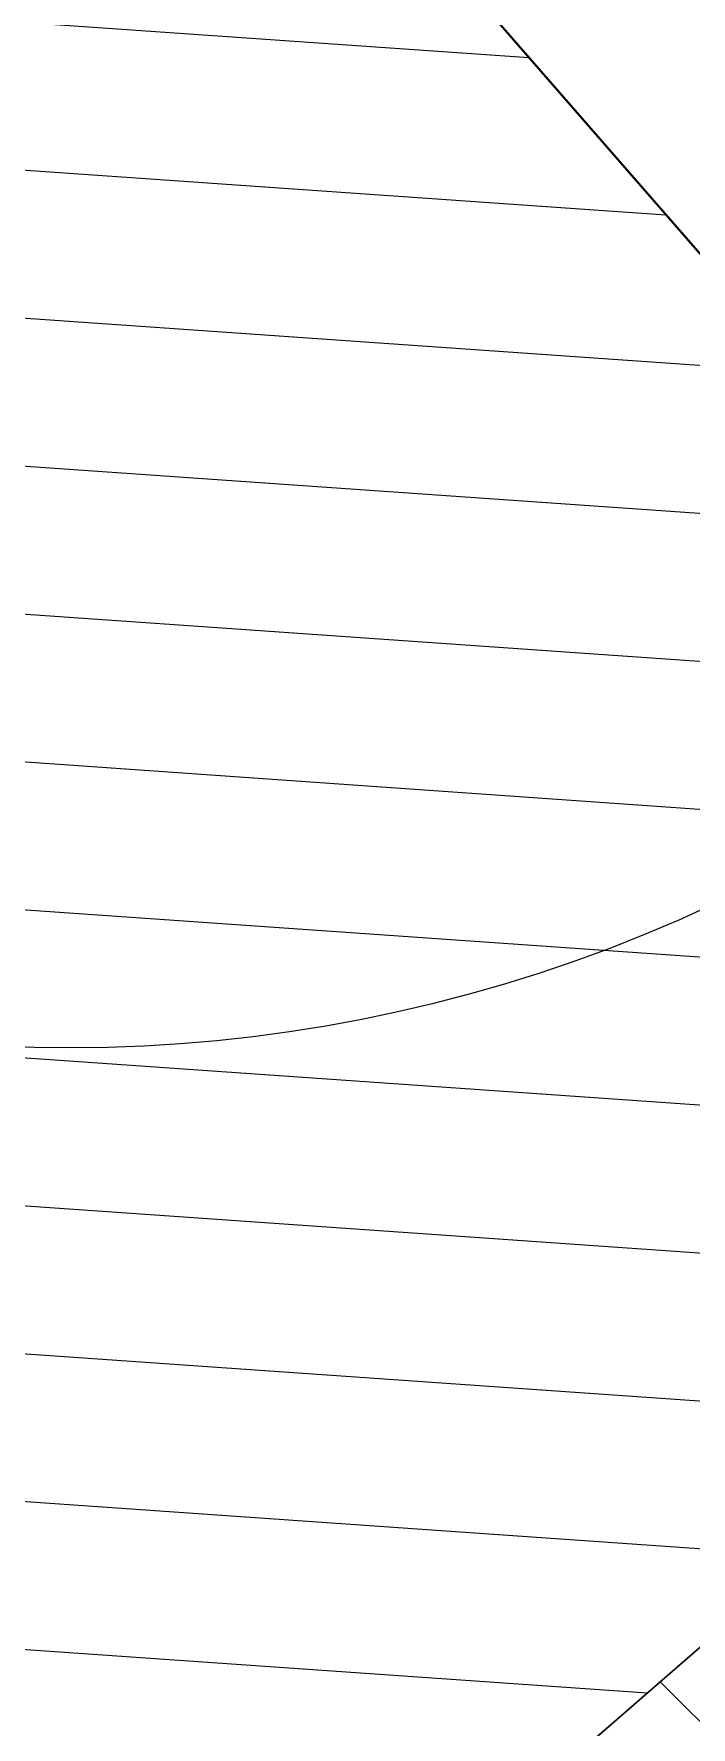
# Model space of a CAD drawing. Header units: millimetres. Extents: x -25371 to 2282244, y -90657 to 147824.
# Drawn here: x 2098836 to 2099281, y 17168 to 18316 of the extents above; entities that cross this region are included whole.
import ezdxf
from ezdxf.enums import TextEntityAlignment as Align

# ---------------------------------------------------------------- set-up
doc = ezdxf.new("R2010")
doc.units = ezdxf.units.MM
doc.linetypes.add('CENTER', pattern=[50.800000000000004, 31.75, -6.35, 6.35, -6.35])
doc.linetypes.add('TA_GL_000.90000', pattern=[2.475, 0.9, -0.225, 0.225, -0.225, 0.9])
for name, color, linetype in [('000 - 0_SYM_DWG_GRIDLINE_MAIN_COLOR_251', 7, 'Continuous'), ('000 - 0_SYM_DWG_SLOPE-SYM_TEXT_COLOR_3', 7, 'Continuous'), ('000 - EXISTING_BUILDING_MAIN_COLOR_1', 7, 'Continuous'), ('000 - EXISTING_BUILDING_MAIN_COLOR_251', 7, 'Continuous'), ('000 - GRID', 7, 'CENTER')]:
    doc.layers.add(name, color=color, linetype=linetype)
doc.styles.add('Arial', font='arial.ttf', dxfattribs={"height": 299.9999999999999})
doc.styles.add('TA', font='', dxfattribs={"height": 4.5})
doc.styles.get('TA').set_extended_font_data('Cordia New')

# ---------------------------------------------------------------- blocks, each defined once
blk = doc.blocks.new('DPA_DR-SG-SW2 - D5_1100x2150 mm PB-5440788-2505-01 EGRESS LEVEL PLAN')
at = {"layer": '000 - EXISTING_BUILDING_MAIN_COLOR_251', "color": 7}
blk.add_arc((514.9999999999965, 106.3499999999983), 1029.999999999999, 90.00000000000044, 180.0000000000004, dxfattribs=at)
blk = doc.blocks.new('DPA_DR-SG-SW - D4_1100x2150 mm-V81-2505-01 EGRESS LEVEL PLAN')
at = {"layer": '000 - EXISTING_BUILDING_MAIN_COLOR_251', "color": 7, "lineweight": 35}
for p, q in [((-515.0000000000014, 106.3499999999999), (-550.0000000000022, 106.3499999999999)), ((-550.0000000000022, 106.3499999999999), (464.978148617228, 106.3499999999999)), ((464.9781486172183, 106.3499999999999), (-515.0000000000015, 106.3499999999999))]:
    blk.add_line(p, q, dxfattribs=at)
blk = doc.blocks.new('A$C4b8f3cd2')
at = {"layer": '000 - EXISTING_BUILDING_MAIN_COLOR_251', "lineweight": 9}
h = blk.add_hatch(dxfattribs=at)
h.set_pattern_fill('FP_3', style=0, pattern_type=2)
h.set_pattern_definition([(45, (-24258.21549769182, 8816.585454047003), (-106.0660171779821, 106.0660171779821), [])])
h.paths.add_polyline_path([(-21068.72241753002, 3092.625683004738), (-20917.78070048324, 3223.834782213558), (-22623.65088311903, 5186.214349045037), (-22774.59197426308, 5055.003260322021), (-21068.72563588904, 3092.629385303292)])
h.paths.add_polyline_path([(-23627.4687119507, 6036.125714611622), (-23476.52762080671, 6167.336803334648), (-24263.68460156926, 7072.857325527428), (-24376.89021370217, 6974.449188253957), (-24508.10201950028, 7125.391104298511), (-24394.89640736737, 7223.799241571991), (-26559.89162709255, 9714.341344128388), (-26710.83374775178, 9583.129773712526), (-23741.52877123206, 6167.336803334648)])
h = blk.add_hatch(dxfattribs=at)
h.set_pattern_fill('FP_46', style=0, pattern_type=2)
h.set_pattern_definition([(86.00000000000001, (-24258.21549769182, 8816.585454047003), (-99.75640502598242, 6.975647374412524), [])])
h.paths.add_polyline_path([(-21586.96074434055, 3993.6404313314), (-20304.1704081847, 5109.187536914502), (-20828.80162416201, 5712.705992922522), (-20828.80161848536, 5712.708501325769), (-19923.26024840336, 6499.883604881978), (-20710.53108319198, 7405.535101222998), (-22899.0788033756, 5503.059592989462), (-21587.17414986208, 3993.885926301264)])
at = {"layer": '000 - EXISTING_BUILDING_MAIN_COLOR_1', "color": 7}
for p, q in [((-22899.0788033756, 5503.059592989464), (-21586.96074434055, 3993.640431331405)), ((-21587.17669456347, 3993.887187630638), (-22623.65088311903, 5186.21434904504)), ((-21586.96074434055, 3993.640431331405), (-20303.95528286241, 5108.940063540138)), ((-20556.79948330094, 4889.145952589575), (-21334.15035093046, 4213.405152729359)), ((-21334.15035093046, 4213.405152729359), (-20556.79948330094, 4889.145952589575)), ((-20556.79948330094, 4889.145952589575), (-21334.15035093046, 4213.405152729359)), ((-21334.15035093046, 4213.405152729359), (-20556.79948330094, 4889.145952589575)), ((-21322.81321721716, 4223.260375615432), (-20556.79948473896, 4889.145954243822))]:
    blk.add_line(p, q, dxfattribs=at)
at = {"layer": '000 - EXISTING_BUILDING_MAIN_COLOR_251', "color": 7}
for name, p, rotation in [('DPA_DR-SG-SW2 - D5_1100x2150 mm PB-5440788-2505-01 EGRESS LEVEL PLAN', (-20875.91816508886, 4471.259662618911), 40.99999999999989), ('DPA_DR-SG-SW - D4_1100x2150 mm-V81-2505-01 EGRESS LEVEL PLAN', (-20837.95107036154, 4503.829477703517), 40.99999999999932)]:
    blk.add_blockref(name, p, dxfattribs=dict(at, rotation=rotation))
blk = doc.blocks.new('*U330')
at = {"layer": '000 - 0_SYM_DWG_GRIDLINE_MAIN_COLOR_251', "color": 7, "linetype": 'ByBlock', "ltscale": 5}
blk.add_line((2.000000000000002, 0), (-362.7075321066233, 2.063250264905166e-13), dxfattribs=at)
at = {"color": 7, "style": 'TA', "flags": 1}
blk.add_attdef('LOCATION', (5.999999999999999, -6.000000000000001), '', height=4.5, rotation=270, dxfattribs=at)
at = {"layer": '000 - 0_SYM_DWG_SLOPE-SYM_TEXT_COLOR_3', "color": 7, "style": 'Arial'}
blk.add_attdef('GRID-HEAD', text='', height=4.000000000000002, rotation=270.0000000000003, dxfattribs=at).set_placement((21.73607246799649, -9.050693130819698e-14), align=Align.MIDDLE_CENTER)
blk = doc.blocks.new('C-1-VS01_REV00_20260615-121114_LOPF_DIMS')
at = {"layer": '000 - GRID', "color": 7, "linetype": 'TA_GL_000.90000', "xscale": 75, "yscale": 75, "zscale": 75, "rotation": 131.0000000000055}
blk.add_blockref('*U330', (-30805.43464450678, 14598.27990286892), dxfattribs=at)

msp = doc.modelspace()

# ---------------------------------------------------------------- block references
at = {"color": 7, "rotation": 89.99999999999999}
for name in ['C-1-VS01_REV00_20260615-121114_LOPF_DIMS', 'A$C4b8f3cd2']:
    msp.add_blockref(name, (2103748.229357314, 39215.79320159532), dxfattribs=at)

doc.saveas('drawing.dxf')
